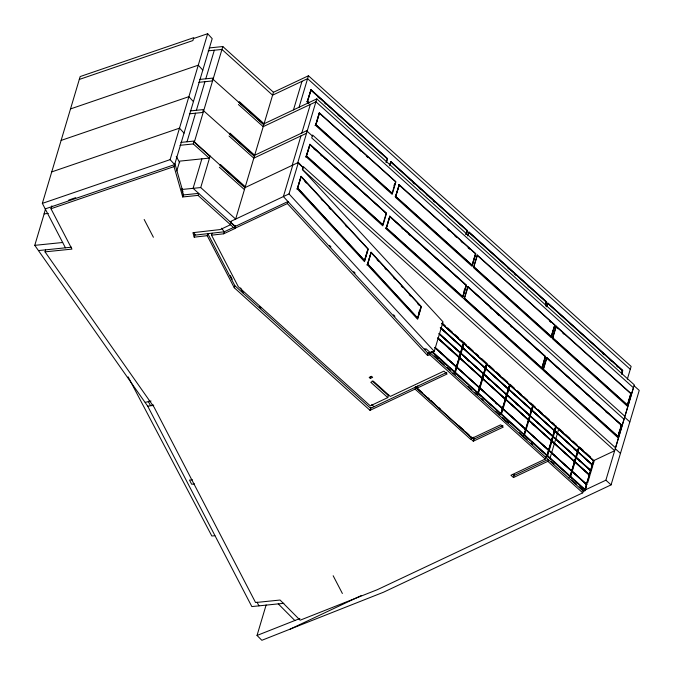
<?xml version="1.0" encoding="UTF-8"?>
<svg xmlns="http://www.w3.org/2000/svg" width="674" height="674" viewBox="0 0 674 674"><rect width="100%" height="100%" fill="white"/><g stroke="black" fill="none" stroke-linecap="round" stroke-linejoin="round"><path stroke-width="1.01" d="M65.437 247.813L42.352 203.38L80.164 76.558L193.75 37.668L192.89 40.566L79.296 79.456M45.529 208.948L44.063 213.869L48.292 213.439M283.864 603.306L251.832 606.583L147.707 406.169L34.77 245.344L44.155 213.86M45.596 249.928L45.023 251.857L71.95 249.102L50.98 208.738L51.839 205.84M42.352 203.38L170.118 159.637L207.659 33.7L212.192 38.654L174.052 166.604L182.721 196.96L198.063 195.393L234.754 228.587L223.726 233.794L211.543 235.184L238.301 286.686L370.27 405.866L387.777 397.609L388.637 394.711M176.765 170.994L179.705 161.137L209.159 158.12L210.111 156.073L200.726 187.557L235.647 219.092L273.459 92.271L308.448 75.766L631.142 366.42L627.351 379.142M187.018 141.776L195.536 113.19M196.404 110.292L204.921 81.706M205.789 78.807L214.315 50.221M209.555 158.483L193.286 143.95L194.146 141.051L180.859 142.408M292.777 165.088L283.392 196.572L428.142 353.462L434.258 351.348L443.045 321.877L302.626 169.68L303.224 167.666L298.397 162.434L245.033 187.608L194.398 141.877L222.816 46.54L209.226 47.938M198.662 193.379L183.32 194.946L181.761 189.495L182.022 188.61M182.721 196.96L183.581 194.061M201.863 158.87L193.084 188.332L235.251 226.413L287.975 201.543M198.063 195.393L198.636 193.455M207.803 233.743L207.221 235.681L194.205 237.164L195.064 234.274M211.543 235.184L212.116 233.255M223.726 233.794L224.299 231.864M231.359 221.839L230.491 224.737L220.297 229.548L192.916 232.673L194.205 237.164M235.512 225.529L234.645 228.427L287.377 203.556L287.95 201.627M234.754 228.587L235.622 225.689M415.639 387.162L415.066 389.092L370.026 410.34L234.274 287.747L234.855 285.818M293.476 109.887L301.994 81.301M299.062 107.25L308.448 75.766M307.176 101.673L311.068 90.038L310.571 90.274M292.162 165.374L300.949 135.904M301.817 133.005L310.335 104.419M584.965 490.057L605.884 480.191L634.301 384.854L316.788 98.884L297.756 162.737L303.224 167.666M230.061 221.729L289.011 193.918L298.397 162.434M306.114 156.781L309.872 144.185L386.539 213.245L382.79 225.841L306.114 156.781L305.617 157.017M315.499 125.297L319.257 112.701L395.924 181.761L392.175 194.356L315.499 125.297L315.002 125.532M309.964 144.674L306.502 156.107L382.714 224.745L386.236 213.296L309.964 144.674L386.177 213.321M315.887 124.623L319.35 113.19L395.621 181.812L392.099 193.261L315.887 124.623L392.099 193.261M306.131 156.284L310.023 144.649M316.013 124.564L319.409 113.165L318.912 113.4M297.259 188.787L301.017 176.2L368.274 249.094L364.516 261.689L297.259 188.787L296.72 188.981M301.008 176.714L367.996 249.127L364.457 260.568L297.605 188.113L301.076 176.689M297.605 188.113L301.143 176.672M386.025 162.544L387.28 158.685L311.009 90.072L307.546 101.496L309.164 102.869L307.673 101.437M386.429 162.518L387.584 158.643L310.916 89.583L307.159 102.178L308.726 103.585M389.858 164.616L390.785 161.516L467.529 230.643L466.374 234.518M389.96 164.886L390.81 162.038L467.158 230.719L465.961 234.544M389.808 165.779L390.937 161.979L467.225 230.685L466.088 234.485M367.322 264.722L371.071 252.127L421.393 306.67L417.636 319.265L367.322 264.722L366.774 264.916M420.98 306.746L417.577 318.145L367.667 264.048L371.13 252.624M634.04 385.739L639.23 390.423L611.074 484.876L383.455 592.244L261.857 640.3L257.03 635.456L266.129 604.957M367.667 264.048L371.197 252.598L370.658 252.792M393.995 185.839L394.56 183.943M389.766 216.64L466.113 285.321L462.718 296.72L386.371 228.039L389.833 216.615L466.172 285.296L462.777 296.695L386.497 227.981L386 228.216M386.429 228.014L389.892 216.581M395.385 196.732L399.278 185.097L398.781 185.333M370.338 378.426L372.646 377.339L371.5 376.294L369.192 377.381L370.338 378.426L370.919 376.496M370.026 410.34L370.894 407.441M418.874 312.593L419.439 310.689M424.561 349.587L424.831 348.702M471.859 437.451L471.286 439.381L473.308 441.209L503.251 427.089L500.715 424.797L472.289 438.21L416.928 388.216L417.509 386.286M287.377 203.556L427.543 355.476L428.394 352.569M427.543 355.476L429.768 354.709L430.349 352.772M467.672 235.917L468.885 231.864L546.69 301.952L545.485 306.004M468.068 235.234L469.037 232.328M425.319 396.202L425.505 395.571M463.982 291.227L464.546 289.331M395.815 196.53L472.162 265.211L475.566 253.812L399.151 185.156L395.756 196.555L472.044 265.27L475.44 253.871M477.318 255.48L554.727 325.121L551.206 336.57L473.856 266.904L477.377 255.446M453.307 373.008L453.122 373.64L455.169 372.132M458.986 357.456L458.413 357.405M460.3 353.05L459.727 352.991M454.95 371.543L456.416 367.001L435.05 347.708M435.016 347.447L456.382 366.74L459.23 357.557L437.864 338.264M459.441 356.479L460.544 353.142L439.178 333.857M439.153 333.596L460.511 352.89L462.229 347.481L440.223 327.724M440.838 327.926L462.204 347.22L463.518 343.167L442.152 323.874M454.942 371.922L463.535 343.083M455.194 371.593L456.525 367.103L479.475 387.828L478.009 392.369M456.627 366.791L459.348 357.658L482.289 378.384L479.441 387.567L456.5 366.85L479.441 387.567M459.441 357.346L460.662 353.252L483.603 373.969L482.264 378.122L459.314 357.405L482.264 378.122M460.755 352.932L462.347 347.582L485.297 368.307L483.578 373.716L460.628 352.991L483.578 373.716M462.44 347.27L463.636 343.268L486.577 363.994L485.263 368.046L462.313 347.329L485.263 368.046M463.771 343.285L463.956 342.662M455.405 372.334L463.998 343.496M448.379 417.021L448.572 416.397M476.366 393.835L476.181 394.467L478.228 392.95M479.231 387.727L478.658 387.676M478.001 392.748L486.603 363.909M478.254 392.411L479.593 387.929L502.534 408.655L501.077 413.196M479.686 387.617L482.407 378.485L505.348 399.202L502.509 408.393L479.559 387.676L502.509 408.393M482.5 378.173L483.721 374.078L506.663 394.796L505.323 398.949L482.373 378.224L505.323 398.949M483.814 373.758L485.406 368.408L508.356 389.134L506.637 394.543L483.688 373.817L506.637 394.543M485.499 368.097L486.695 364.095L509.645 384.82L508.322 388.873L485.381 368.156L508.322 388.873M486.83 364.112L487.016 363.488L481.64 358.627M478.464 393.161L487.058 364.322M415.066 389.092L470.932 439.549L471.514 437.62M473.308 441.209L474.176 438.311M501.06 413.575L509.662 384.736M502.652 408.756L525.602 429.473L502.652 408.756L500.925 414.198M502.745 408.444L525.695 429.161L502.619 408.495L505.466 399.311L528.416 420.028L505.466 399.311M505.559 398.991L528.509 419.717L505.441 399.05L506.781 394.905L529.73 415.622L506.781 394.905M506.873 394.585L529.823 415.31L506.747 394.644L508.474 389.235L531.415 409.961L508.474 389.235M508.567 388.923L531.508 409.64L508.44 388.982L509.755 384.921L532.704 405.647L509.755 384.921M501.296 413.777L499.24 415.285L499.434 414.662L495.584 411.191M509.889 384.938L510.083 384.315L514.692 388.477M501.523 413.988L510.125 385.149M545.418 304.901L546.26 302.053L468.919 232.387L546.387 301.994L545.477 304.875M546.631 306.805L547.785 302.929L622.818 370.515L621.664 374.39M546.968 306.299L547.937 303.393L547.44 303.629M467.495 287.166L467.992 286.93L464.47 298.388L541.879 368.029L545.283 356.63L467.933 286.964L545.215 356.656M541.879 368.029L545.342 356.605M551.265 336.545L554.727 325.121M522.493 435.488L522.308 436.112L524.355 434.604M528.913 415.47L529.596 415.15M524.128 434.401L532.721 405.554M546.892 357.995L543.37 369.453L618.007 436.592L621.47 425.168L546.833 358.029L621.344 425.227L617.948 436.626M556.151 326.57L630.856 393.683L627.393 405.108L552.756 337.969L556.277 326.511L555.78 326.747M524.254 434.123L525.712 429.582L548.661 450.299L547.195 454.849M525.686 429.321L528.526 420.138L551.475 440.855L548.628 450.047L525.686 429.321L548.628 450.047M528.5 419.877L529.84 415.732L552.79 436.449L551.442 440.602L528.5 419.877L551.442 440.602M529.815 415.47L552.882 436.137L529.815 415.47L531.533 410.062L554.475 430.779L553.025 435.303M531.5 409.8L532.822 405.748L555.764 426.465L554.449 430.526L531.5 409.8L554.449 430.526M532.957 405.765L533.142 405.133M524.583 434.814L533.185 405.975M545.873 457.107L545.3 459.036L510.934 475.246L513.47 477.537L514.329 474.639M545.552 456.315L545.367 456.938L547.414 455.43M555.78 426.381L546.934 455.742M547.44 454.891L548.771 450.409L571.721 471.126L570.12 476.51L578.848 447.207L555.755 426.634L578.705 447.351L577.508 451.353L554.567 430.627L555.881 426.575M548.872 450.089L551.593 440.964L574.534 461.682L571.687 470.873L548.746 450.148L571.687 470.873M551.686 440.644L552.907 436.558L575.849 457.275L574.509 461.429L551.559 440.703L574.509 461.429M553 436.238L554.592 430.888L577.542 451.605L575.823 457.023L552.874 436.297L575.823 457.023M556.016 426.591L556.202 425.96M547.65 455.641L556.244 426.802M513.47 477.537L547.836 461.328L548.409 459.398M549.891 458.623L558.679 429.153M575.604 457.183L575.032 457.124M570.103 476.678L571.838 471.236L586.473 484.454L584.872 489.838L593.6 460.536L441.756 323.41M571.931 470.915L574.652 461.791L589.287 475.01L586.439 484.193L571.805 470.974L586.439 484.193M574.745 461.471L589.379 474.69L574.619 461.53L575.967 457.376L590.601 470.595L589.506 473.932M576.059 457.065L577.652 451.715L592.294 464.934L590.576 470.342L575.933 457.124L590.576 470.342M577.753 451.395L578.941 447.401L593.575 460.62L592.261 464.672L577.626 451.454L592.261 464.672M570.482 476.257L568.426 477.765M579.076 447.418L579.261 446.786M570.71 476.467L579.303 447.629M45.023 251.857L154.102 407.231L255.572 602.539L280.064 600.037L300.141 620.198L377.347 589.683L582.732 492.837L583.305 490.908M589.042 474.909L588.478 474.858M586.574 486.535L585.386 490.52L583.524 491.405L429.768 352.553L432.396 351.567L584.998 489.375L585.386 490.52L431.63 351.668M587.736 482.651L589.986 475.094L589.413 474.572M590.247 474.218L591.3 470.688L590.727 470.166M591.587 469.744L592.707 465.961M594.089 461.345L592.994 465.018L592.412 464.504M618.42 433.946L618.985 432.051M620.4 427.299L620.973 425.404M627.334 405.141L630.788 393.709M310.343 90.072L310.84 89.836M306.948 101.462L307.437 101.226M387.221 158.71L310.941 90.097M390.44 162.215L390.937 161.979M398.553 185.131L399.05 184.895M395.149 196.522L395.646 196.294M385.764 228.006L386.261 227.778M473.258 266.87L473.755 266.634M473.485 267.081L473.982 266.845M467.267 286.964L467.764 286.728M463.872 298.355L464.369 298.119M464.1 298.565L464.597 298.329L541.947 367.996L541.449 368.231M545.889 302.23L546.387 301.994M555.553 326.536L556.05 326.309M550.835 336.747L551.332 336.511L473.923 266.879M552.158 337.935L552.646 337.699M552.385 338.146L552.882 337.91M541.677 368.442L542.174 368.206M542.764 369.419L543.261 369.183M543 369.63L543.497 369.394L618.066 436.567L617.569 436.803M626.955 405.318L627.452 405.082L552.815 337.944M627.191 405.521L627.688 405.285M617.805 437.005L618.302 436.769M316.788 98.884L264.073 123.755L239.27 101.614M307.403 130.368L254.679 155.239L229.885 133.098M306.544 133.267L253.82 158.137L229.017 135.988M194.028 232.454L194.803 235.15L224.324 231.78L233.516 227.441M424.376 349.671L426.12 348.854L430.155 352.494L427.543 353.724M431.798 351.769L439.549 358.602M463.636 343.268L486.459 364.053M462.204 347.22L440.964 327.876M462.347 347.582L485.17 368.366M460.511 352.89L439.271 333.537M460.662 353.252L483.477 374.028M459.348 357.658L482.163 378.434M456.382 366.74L435.143 347.388M456.525 367.103L479.349 387.887M473.595 437.232L471.733 438.108L415.285 387.137L417.914 386.151M446.744 372.419L370.624 408.326L234.881 285.734L207.828 233.667M416.928 388.216L447.089 373.994L443.922 371.13L390.263 396.438L373.278 381.105L370.801 382.276L387.777 397.609M486.695 364.095L509.519 384.879M485.406 368.408L508.23 389.193M482.786 373.817L483.469 373.497L482.677 374.196M483.721 374.078L506.545 394.854M481.472 378.232L482.163 377.903L481.362 378.603M482.407 378.485L505.23 399.261M479.593 387.929L502.408 408.714M505.854 394.644L506.536 394.324L505.736 395.023M504.54 399.059L505.222 398.73L504.422 399.429M501.717 408.503L502.408 408.174L501.608 408.874M500.807 414.097L499.4 412.657M532.822 405.748L555.637 426.524M530.598 409.809L531.289 409.48L530.489 410.18M531.533 410.062L554.357 430.838M502.914 425.513L473.915 439.195L472.011 437.477M529.84 415.732L552.663 436.508M528.526 420.138L551.349 440.914M525.712 429.582L548.535 450.358M553.666 430.635L554.348 430.307L553.548 431.006M554.592 430.888L577.416 451.664M552.907 436.558L575.722 457.334M551.593 440.964L574.416 461.741M548.771 450.409L571.594 471.185M548.004 459.516L514.068 475.524L512.796 474.378M578.941 447.401L593.457 460.679M577.508 451.353L554.685 430.568M577.652 451.715L592.168 464.993M575.967 457.376L590.475 470.654M573.726 461.53L574.408 461.21L573.608 461.909M574.652 461.791L589.169 475.06M593.895 460.519L614.671 450.721L302.34 169.427L303.207 166.529L615.531 447.822L624.04 419.245L311.725 137.943L312.593 135.044L624.916 416.338L633.425 387.761L315.929 101.782L263.205 126.653L238.402 104.504M571.838 471.236L586.346 484.513M591.477 464.782L592.16 464.462L591.368 465.161M290.174 629.112L361.491 595.471M257.03 635.456L299.896 618.513M367.852 249.169L364.592 260.526L297.748 188.063M370.456 252.573L370.995 252.379M193.489 38.553L207.659 33.7M70.517 108.927L198.274 65.184L202.807 70.138M61.132 140.411L188.888 96.668L193.421 101.622M51.746 171.895L179.503 128.153L184.036 133.107M68.714 200.068L75.665 197.684M45.225 208.898L174.65 164.591L170.118 159.637M50.98 208.738L174.052 166.604M145.247 402.311L148.44 401.704M429.768 352.553L430.534 352.443M415.285 387.137L416.052 387.028M593.6 460.536L594.358 460.426M147.707 406.169L153.706 405.352M208.173 50.853L221.957 49.438L272.591 95.169L307.588 78.664L630.283 369.318M199.63 79.439L212.917 78.083L212.057 80.981L198.771 82.338M212.655 78.968L263.804 124.639L239.009 102.49M190.245 110.924L203.531 109.567L202.672 112.465L189.386 113.822M203.27 110.452L254.418 156.124L229.623 133.974M194.398 141.877L193.885 141.936L210.162 156.469M180 145.306L193.286 143.95M181.761 189.495L200.726 187.557M34.77 245.344L62.674 242.488M38.452 250.576L71.537 247.189M151.043 401.047L148.255 401.333L150.403 405.478L153.546 405.158M192.419 479.787L189.504 480.09L191.652 484.227L194.575 483.932M214.871 535.704L211.838 536.015L128.127 376.859M220.499 164.582L245.294 186.723M219.951 165.206L245.033 187.608M219.345 167.219L244.435 189.621M317.572 96.576L319.131 97.983M324.573 102.886L326.123 104.285M337.792 114.791L339.351 116.189M413.019 182.544L414.569 183.951M419.245 188.156L420.795 189.554M426.246 194.466L427.805 195.864M433.256 200.776L434.814 202.175M507.606 267.747L509.173 269.153M514.641 274.082L516.2 275.489M527.919 286.046L529.486 287.453M602.598 353.302L604.148 354.701M609.582 359.596L611.141 361.003M616.575 365.898L618.134 367.296M359.352 149.822L360.91 151.22M366.353 156.124L367.903 157.531M447.822 229.505L449.381 230.912M454.824 235.816L456.382 237.223M461.058 241.427L462.608 242.825M468.059 247.737L469.618 249.136M549.546 321.127L551.105 322.534M556.556 327.446L558.114 328.845M562.773 333.049L564.323 334.447M307.142 131.253L312.332 135.929M313.418 148.381L314.969 149.788M320.411 154.691L321.97 156.09M401.847 228.039L403.406 229.438M408.857 234.35L410.415 235.748M490.158 307.58L491.717 308.987M497.185 313.907L498.752 315.314M503.436 319.535L505.003 320.95M510.471 325.871L512.029 327.278M592.227 399.514L593.786 400.912M605.437 411.41L606.988 412.808M306.628 156.048L382.84 224.686M222.816 46.54L273.459 92.271M624.655 417.223L629.845 421.907M615.269 448.707L620.459 453.391M442.161 322.981L445.278 325.786M447.612 327.901L452.279 332.113M454.613 334.228L458.505 337.741M461.623 340.547L466.265 344.743M468.565 346.824L473.182 350.986M475.49 353.075L478.565 355.847M489.324 365.569L493.932 369.731M496.241 371.812L500.083 375.283M503.158 378.063L507.775 382.225M517 390.558L521.609 394.72M523.917 396.809L527.759 400.28M530.834 403.052L535.451 407.222M537.751 409.303L542.368 413.465M544.668 415.546L549.285 419.717M552.36 422.488L554.668 424.578M558.51 428.049L563.119 432.211M565.427 434.292L570.036 438.462M573.111 441.234L576.961 444.705M580.019 447.469L583.035 450.198M586.06 452.928L590.584 457.014M442.034 323.933L463.392 343.226M462.356 347.051L462.819 347.464M485.415 367.878L485.878 368.29M508.474 388.696L508.937 389.117M531.542 409.522L531.997 409.944M554.601 430.349L555.064 430.77M577.66 451.176L578.124 451.597M440.745 328.246L462.111 347.54M573.608 448.64L575.166 450.047M605.884 480.191L611.074 484.876M460.662 352.713L461.126 353.134M483.73 373.539L484.185 373.96M506.789 394.366L507.252 394.787M529.848 415.192L530.312 415.614M552.907 436.019L553.371 436.432M575.975 456.846L576.43 457.258M439.052 333.916L460.418 353.201M467.2 359.748L468.759 361.154M487.925 378.459L489.484 379.866M515.661 403.507L517.219 404.914M578.503 460.258L580.011 461.614M459.348 357.119L459.811 357.54M482.416 377.946L482.87 378.367M505.475 398.772L505.938 399.193M528.534 419.599L528.997 420.02M551.602 440.425L552.057 440.847M574.661 461.252L575.124 461.673M437.957 337.944L459.323 357.237L437.839 338.003M437.746 338.323L459.104 357.616M448.311 348.273L449.861 349.68M531.955 423.82L533.513 425.227M456.534 366.572L456.997 366.985M479.593 387.39L480.056 387.811M502.661 408.217L503.124 408.638M525.72 429.043L526.183 429.464M548.779 449.87L549.243 450.291M571.847 470.696L572.302 471.118M586.599 484.016L587.172 484.539M434.924 347.767L456.29 367.06M447.047 359.124L448.606 360.531M495.483 402.867L497.041 404.274M444.124 362.738L446.415 364.803M450.232 368.248L453.282 371.003M454.925 372.486L467.158 383.54M472.516 388.376L474.049 389.757M477.984 393.313L481.042 396.076M482.576 397.458L491.75 405.748M504.868 417.594L517.876 429.338M526.402 437.038L530.227 440.493M531.761 441.874L543.994 452.928M547.937 456.483L550.995 459.247M554.053 462.01L557.878 465.464M559.412 466.846L570.12 476.51M570.229 476.619L571.771 478.009M575.621 481.489L578.705 484.269M581.013 486.358L584.872 489.838M547.355 456.332L548.619 457.478M434.326 355.872L438.125 359.301M439.642 360.666L444.2 364.777M447.233 367.524L450.274 370.262M454.074 373.699L455.616 375.089M467.916 386.194L471.758 389.665M474.833 392.445L477.908 395.225M481.75 398.696L483.283 400.078M502.509 417.433L504.809 419.523M519.418 432.708L521.727 434.789M523.26 436.179L527.102 439.65M530.952 443.121L532.485 444.511M550.936 461.168L554.011 463.948M571.67 479.896L576.262 484.042M579.311 486.796L582.37 489.56M508.103 422.59L505.045 420.129L508.516 423.264M429.768 354.709L545.3 459.036M547.836 461.328L582.732 492.837M417.501 388.342L422.598 392.942M427.813 397.652L429.355 399.042M430.888 400.432L434.73 403.903M438.572 407.374L440.114 408.756M458.438 425.311L463.754 430.105M466.029 432.16L469.062 434.907M231.089 222.723L235.361 226.574M372.166 380.962L388.376 395.596M371.703 404.602L374.045 406.717M259.33 306.695L260.889 308.102M278.261 603.879L294.833 620.518M371.062 252.649L421.115 306.704L417.72 318.103L367.802 263.997M304.867 181.483L306.291 183.025M321.22 199.209L322.644 200.751M329.047 207.693L330.471 209.235M345.4 225.419L346.824 226.961M377.078 259.743L378.502 261.293M384.921 268.244L386.345 269.794M393.473 277.519L394.897 279.07M401.316 286.02L402.74 287.571M409.16 294.521L410.584 296.071M417.72 303.797L419.144 305.347M289.011 193.918L434.258 351.348M329.502 245.378L330.926 246.92M353.69 271.597L355.114 273.139M393.523 314.775L394.947 316.317M221.468 228.233L224.324 231.78M176.243 156.317L179.714 162.729M240.601 287.95L243.499 293.519M230.314 275.556L232.244 279.272M207.221 235.681L234.274 287.747M333.158 575.739L342.384 593.491M144.169 219.488L153.394 237.248M257.005 602.126L258.942 605.859M583.136 490.251L583.524 491.405M471.345 436.963L471.733 438.108M174.911 163.706L183.008 192.039M389.732 216.127L385.983 228.722L462.726 297.849L466.484 285.254L389.732 216.127M399.118 184.642L395.368 197.238L472.112 266.365L475.869 253.769L399.118 184.642M467.84 286.475L464.083 299.071L541.896 369.15L545.645 356.554L467.84 286.475M477.226 254.991L473.468 267.586L551.281 337.666L555.031 325.07L477.226 254.991M461.42 347.329L462.103 347.009L461.42 347.329M484.48 368.156L485.162 367.836L484.48 368.156M524.785 429.33L525.467 429.001L524.785 429.33M546.74 357.54L542.983 370.127L618.016 437.712L621.773 425.126L546.74 357.54M556.126 326.056L552.368 338.643L627.401 406.228L631.159 393.641L556.126 326.056M576.725 451.462L577.407 451.133L576.725 451.462M622.388 370.616L621.538 373.472L622.515 370.557L547.878 303.418L622.447 370.59"/></g></svg>
